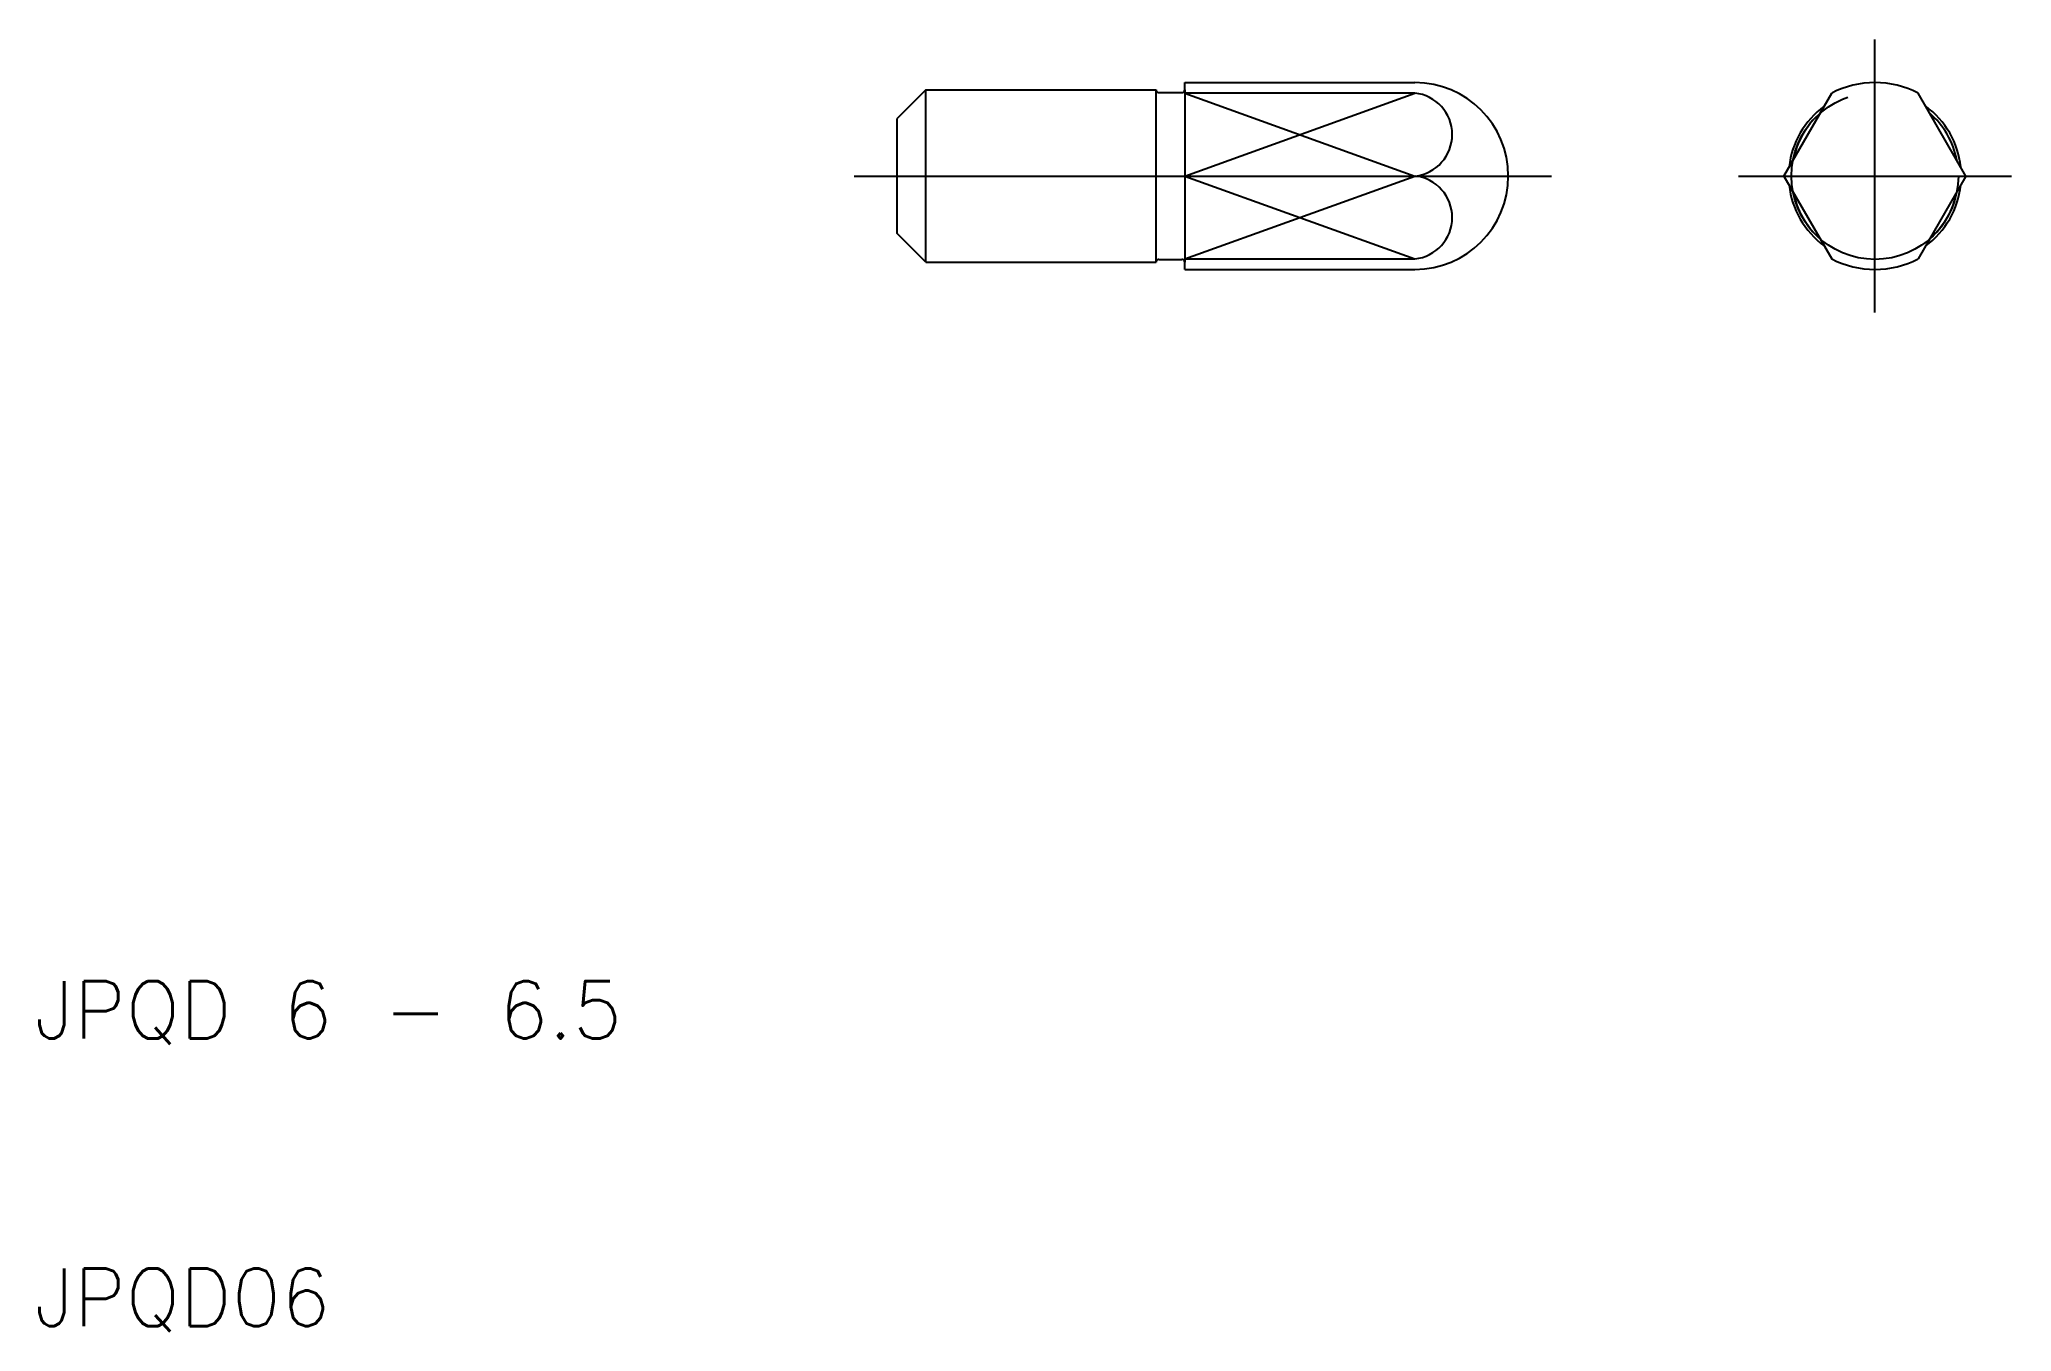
# Model space of a CAD drawing. Extents: x 10.2 to 78.8, y 9.8 to 54.8.
import ezdxf

# ---------------------------------------------------------------- set-up
doc = ezdxf.new("R2010")
doc.units = 0
doc.linetypes.add('CENTER', pattern=[50.8, 31.75, -6.35, 6.35, -6.35])
doc.linetypes.add('DASHED', pattern=[19.05, 12.7, -6.35])
doc.layers.get('0').update_dxf_attribs({"linetype": 'CONTINUOUS'})
doc.layers.add('CENTER', color=1, linetype='CENTER')
doc.styles.get("Standard").update_dxf_attribs({"font": 'txt.shx'})

msp = doc.modelspace()

# ---------------------------------------------------------------- linework, layer by layer
for p, q in [((41, 53), (40, 52)), ((41, 47), (41, 53)), ((41, 47), (41, 53)), ((41, 53), (49, 53)), ((49, 47), (49, 53)), ((49.1, 52.9), (49.9, 52.9)), ((50, 53.25), (58, 53.25)), ((50, 53), (50, 53.25)), ((50, 53), (50, 47)), ((58, 52.883), (50, 52.883)), ((70.835, 50), (72.5, 52.883)), ((77.165, 50), (75.5, 52.883)), ((40, 48), (40, 52)), ((50, 50), (58, 50)), ((70.835, 50), (72.5, 47.117)), ((77.165, 50), (75.5, 47.117)), ((41, 47), (40, 48)), ((41, 47), (49, 47)), ((49.1, 47.1), (49.9, 47.1)), ((50, 47.117), (58, 47.117)), ((50, 46.75), (50, 47)), ((50, 46.75), (58, 46.75))]:
    msp.add_line(p, q)
at = {"color": 3}
for p, q in [((50, 50), (58, 52.883)), ((50, 52.883), (58, 50)), ((50, 50), (58, 47.117)), ((50, 47.117), (58, 50))]:
    msp.add_line(p, q, dxfattribs=at)
at = {"color": 3, "linetype": 'DASHED'}
msp.add_circle((74, 50), 2.9, dxfattribs=at)
for centre, radius, start, end in [((49.1, 53), 0.1, 180, 270), ((49.9, 53), 0.1, 270, 0), ((58, 50), 3.25, 270, 90), ((57.85, 51.441), 1.45, 276.33075, 84.0667), ((74, 50), 3.25, 62.51357, 117.48643), ((74, 50), 3, 125.99869, 174.00131), ((74, 50), 3, 5.99869, 54.00131), ((57.85, 48.559), 1.45, 275.9333, 83.66925), ((74, 50), 3, 185.99869, 234.00131), ((74, 50), 3, 305.99869, 354.00131), ((49.1, 47), 0.1, 90, 180), ((49.9, 47), 0.1, 0, 90), ((74, 50), 3.25, 242.51357, 297.48643)]:
    msp.add_arc(centre, radius, start, end)
for start, end in [(130.9155, 169.0845), (10.9155, 49.0845), (190.9155, 229.0845), (310.9155, 349.0845)]:
    msp.add_arc((74, 50), 2.9, start, end, dxfattribs=at)
at = {"layer": 'CENTER'}
for p, q in [((74, 45.25), (74, 54.75)), ((74, 45.5), (74, 54.5)), ((38.5, 50), (62.75, 50)), ((69.25, 50), (78.75, 50)), ((69.5, 50), (78.5, 50))]:
    msp.add_line(p, q, dxfattribs=at)

# ---------------------------------------------------------------- texts
for s, p in [('JPQD 6 - 6.5', (10, 20)), ('JPQD06', (10, 10))]:
    msp.add_text(s, height=2).set_placement(p)

doc.saveas('drawing.dxf')
